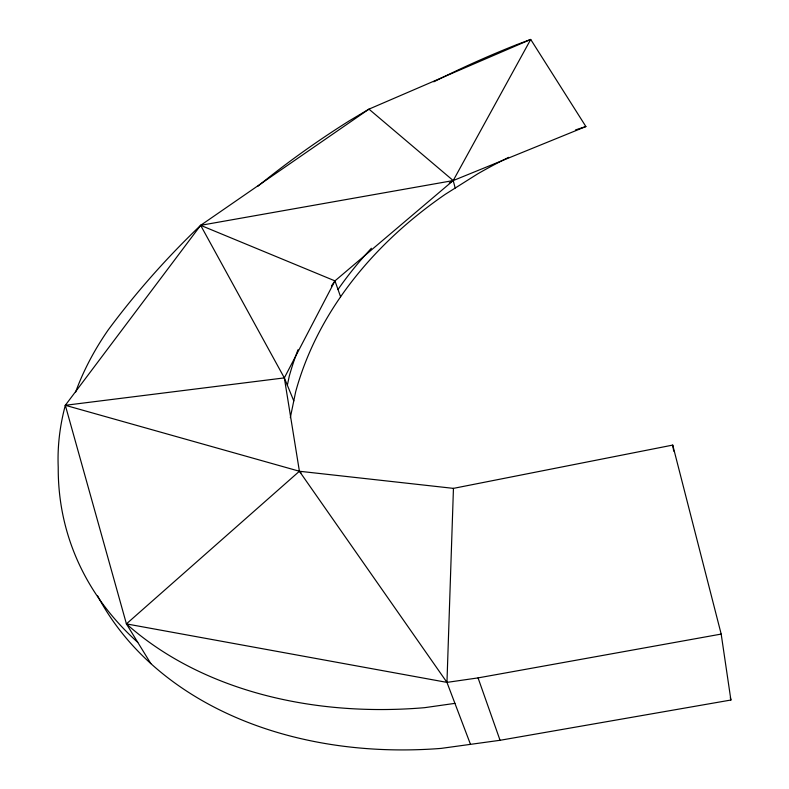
<?xml version="1.0" encoding="UTF-8"?>
<svg xmlns="http://www.w3.org/2000/svg" width="789" height="789" viewBox="0 0 789 789"><rect width="100%" height="100%" fill="white"/><g stroke="black" fill="none" stroke-linecap="round" stroke-linejoin="round"><path stroke-width="1.18" d="M470.491 744.352L446.959 682.386L453.448 488.371L672.731 445.085L721.185 634.08L730.91 700.03L500.058 740.289L441.1 748.396A399.382 300.214 -16.5 0 1 97.54 595.725M290.322 417.637L295.658 391.817A462.078 348.383 -4.4 0 1 445.252 194.331L477.641 173.896A462.078 348.383 -4.4 0 1 508.727 157.336M287.354 385.239L289.277 376.136A467.482 349.349 -4.8 0 1 298.025 349.734M721.185 634.08L478.055 677.899L446.959 682.386L299.406 471.25L284.336 377.892L334.96 280.884L453.211 180.573L585.892 126.546L530.711 39.45L516.736 44.648A1109.433 894.558 14.1 0 0 433.782 81.809M449.217 183.087L453.211 180.573L530.711 39.45L368.956 109.138L349.054 120.983A1116.938 898.484 13.8 0 0 257.628 186.431M137.779 642.374A405.891 300.796 -16.7 0 1 58.228 467.364A332.051 243.219 -19.4 0 1 65.319 405.299L200.643 225.329L368.956 109.138L453.211 180.573L455.194 188.058M150.847 663.628L126.418 623.892L299.406 471.25L453.448 488.371M453.211 180.573L200.643 225.329A1125.844 903.099 13.4 0 0 108.261 329.861A330.384 243.13 -19.4 0 0 75.527 392.32M454.928 703.364L424.541 707.684A411.552 301.201 -16.8 0 1 126.418 623.892L65.319 405.299L284.336 377.892L293.784 400.901M126.418 623.892L446.959 682.386M65.319 405.299L299.406 471.25A182.841 133.795 -16.5 0 0 301.033 472.858M340.601 296.802L334.96 280.884L200.643 225.329L284.336 377.892M478.055 677.899L500.058 740.289M730.308 697.644L730.91 700.03M672.731 445.085L673.707 451.13M575.477 129.948A462.078 348.383 -4.4 0 1 585.892 126.546M338.008 289.494A464.553 348.837 -4.6 0 1 371.402 248.259M331.459 285.983A467.482 349.349 -4.8 0 1 334.96 280.884"/></g></svg>
